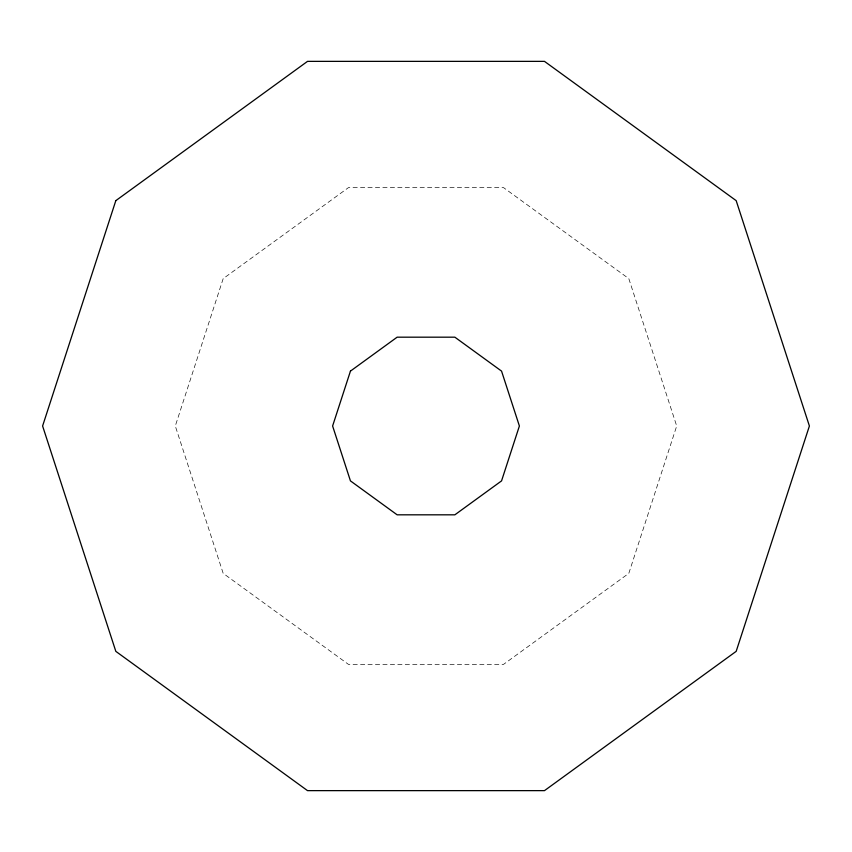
<?xml version="1.0" encoding="UTF-8"?>
<svg xmlns="http://www.w3.org/2000/svg" width="852" height="852" viewBox="0 0 852 852"><rect width="100%" height="100%" fill="white"/><g stroke="black" fill="none" stroke-linecap="round" stroke-linejoin="round"><path stroke-width="0.64" stroke-dasharray="4.26 3.19" d="M223.181 278.647L175.299 426L223.181 573.353L348.532 664.432L503.468 664.432L628.819 573.353L676.701 426L628.819 278.647L503.468 187.568L348.532 187.568L223.181 278.647"/><path stroke-width="1.28" d="M115.819 200.646L42.6 426L115.819 651.354L307.519 790.635L544.481 790.635L736.181 651.354L809.4 426L736.181 200.646L544.481 61.365L307.519 61.365L115.819 200.646M350.449 371.11L332.61 426L350.449 480.89L397.138 514.821L454.861 514.821L501.551 480.89L519.39 426L501.551 371.11L454.861 337.179L397.138 337.179L350.449 371.11"/></g></svg>
